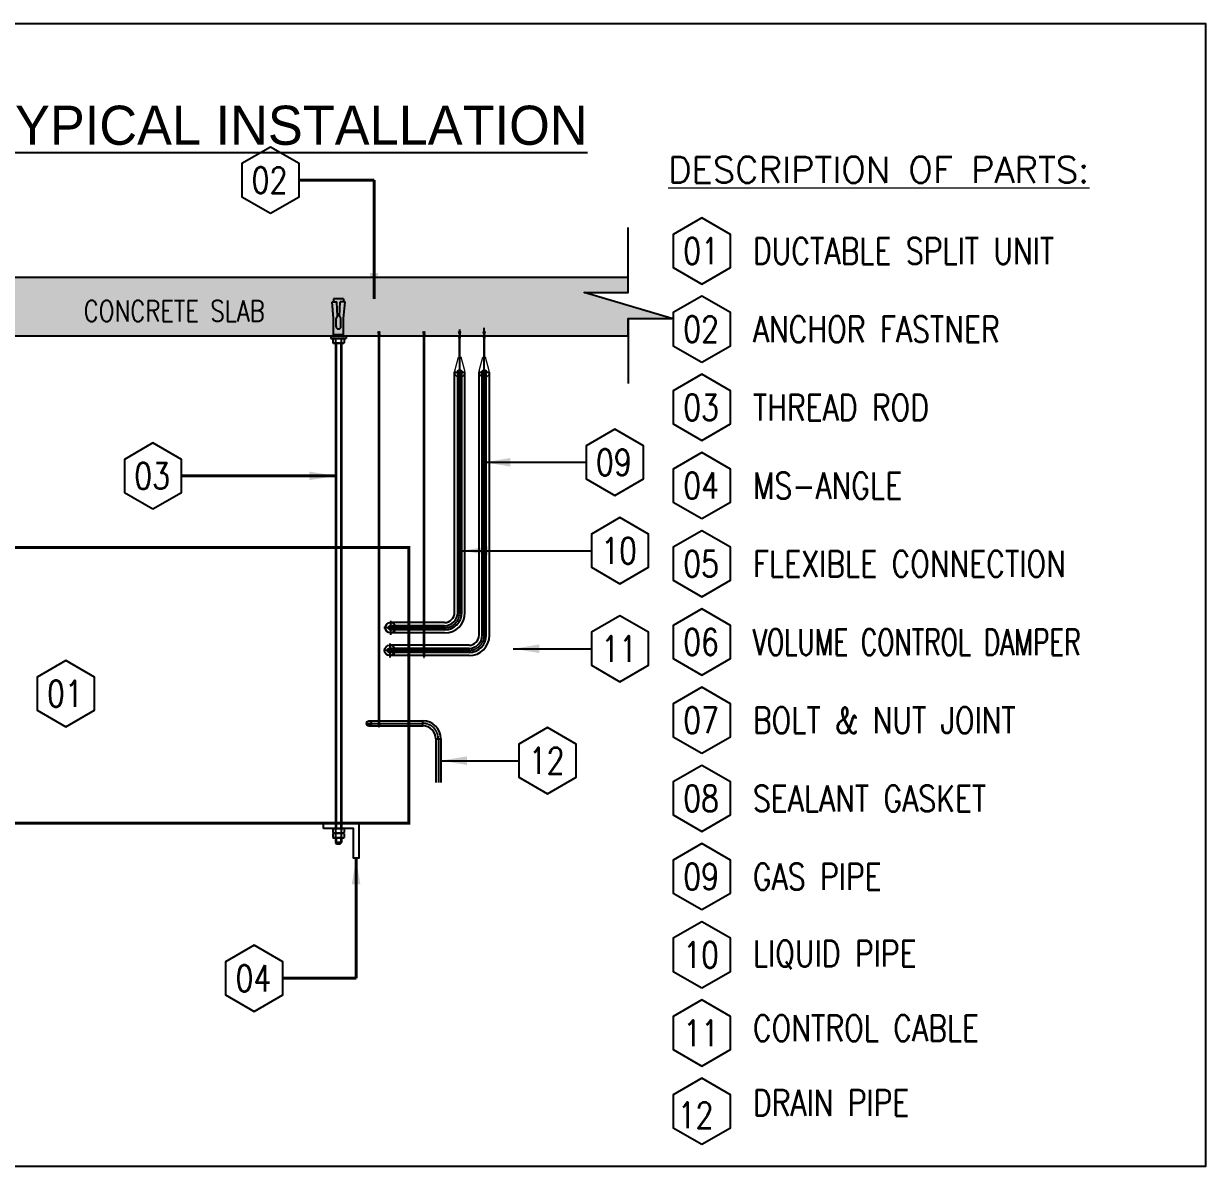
# Model space of a CAD drawing. Header units: millimetres. Extents: x 148480 to 578986, y 39883 to 155062.
# Drawn here: x 574454 to 578986, y 144546 to 148929 of the extents above; entities that cross this region are included whole.
import ezdxf
from ezdxf.enums import TextEntityAlignment as Align

# ---------------------------------------------------------------- set-up
doc = ezdxf.new("R2010")
doc.units = ezdxf.units.MM
doc.linetypes.add('HIDDEN2', pattern=[0.1875, 0.125, -0.0625])
for name, color, linetype in [('Ac-text', 7, 'Continuous'), ('DRAIN', 8, 'Continuous'), ('M-HVAC SCHDULE-2', 9, 'Continuous'), ('M-HVAC- INSUL', 251, 'Continuous'), ('M-HVAC-GAS', 141, 'Continuous'), ('M-HVAC-LIQUID', 220, 'Continuous'), ('REFRIGERANT PIPE', 5, 'Continuous'), ('RO', 1, 'Continuous')]:
    doc.layers.add(name, color=color, linetype=linetype)
for name, color, linetype, lineweight in [('M HVAC TEXT', 7, 'Continuous', 30), ('M-AC-AHU-0001', 30, 'Continuous', 40), ('M-AC-TEXT-2', 7, 'Continuous', 25), ('PIPE SUPPORT', 8, 'Continuous', 5)]:
    doc.layers.add(name, color=color, linetype=linetype, lineweight=lineweight)
doc.styles.add('Roman S', font='romans.shx', dxfattribs={"width": 0.65})
doc.styles.add('ROMAND', font='romand__.ttf')
doc.styles.add('romans', font='stylu.ttf', dxfattribs={"height": 125})
doc.styles.add('ROMANS2', font='simplex.shx', dxfattribs={"width": 0.8})
doc.styles.add('style1', font='tahoma.ttf', dxfattribs={"height": 9})
doc.dimstyles.new('AC-DIM-200', dxfattribs={"dimtxt": 200, "dimasz": 150, "dimexe": 50, "dimexo": 0, "dimgap": 50, "dimtad": 1, "dimdec": 0, "dimdsep": 46, "dimtxsty": 'ROMAND', "dimcen": 2.5, "dimdle": 60, "dimclrd": 7, "dimclre": 7, "dimclrt": 7, "dimadec": 0, "dimazin": 0, "dimtfac": 1, "dimtdec": 0, "dimtix": 1, "dimtmove": 2, "dimatfit": 3, "dimfxl": 1, "dimtolj": 1, "dimtzin": 0, "dimlwd": -1, "dimlwe": -1, "dimarcsym": 0})
doc.dimstyles.new('Dim-1', dxfattribs={"dimtxt": 150, "dimasz": 150, "dimexe": 75, "dimexo": 75, "dimgap": 75, "dimtad": 1, "dimtoh": 1, "dimdec": 0, "dimzin": 0, "dimdsep": 46, "dimtxsty": 'style1', "dimcen": 75, "dimdle": 75, "dimclrd": 7, "dimclre": 7, "dimclrt": 7, "dimadec": 0, "dimazin": 0, "dimtfac": 1, "dimtdec": 0, "dimtix": 1, "dimtmove": 2, "dimatfit": 3, "dimfxl": 1, "dimtolj": 1, "dimtzin": 0, "dimlwd": -1, "dimlwe": -1, "dimarcsym": 0})

msp = doc.modelspace()

# ---------------------------------------------------------------- hatches: boundary and pattern name
at = {"layer": 'REFRIGERANT PIPE'}
h = msp.add_hatch(dxfattribs=at)
h.set_pattern_fill('AR-CONC', color=8, scale=25, style=0)
h.set_pattern_definition([(50, (354636.17, 53582.98), (179.31505, -15.68803), [18.75, -206.25]), (355, (354636.17, 53582.98), (-34.68783, 188.04803), [15, -165]), (100.4514, (354651.11, 53581.67), (144.62735, 172.35989), [15.93505, -175.28553]), (46.1842, (354636.17, 53632.98), (266.81026, -41.37975), [28.125, -309.375]), (96.6356, (354658.4, 53629.53), (233.66568, 243.52947), [23.90257, -262.92825]), (351.1842, (354636.17, 53632.98), (233.6655, 243.52965), [22.5, -247.5]), (21, (354661.17, 53620.48), (149.22676, -100.65472), [18.75, -206.25]), (326, (354661.17, 53620.48), (60.82883, 181.28751), [15, -165]), (71.4514, (354673.6, 53612.1), (210.05566, 80.63262), [15.93505, -175.28553]), (37.5, (354636.17, 53582.98), (3.039964, 83.223463), [0, -163, 0, -167.5, 0, -165.625]), (7.5, (354636.17, 53582.98), (65.767384, 98.602928), [0, -95.5, 0, -159.25, 0, -63.125]), (327.5, (354580.42, 53582.98), (133.455609, -5.638718), [0, -62.5, 0, -195, 0, -258.75]), (317.5, (354555.42, 53582.98), (145.79654, 25.026246), [0, -81.25, 0, -129.5, 0, -183.75])])
h.paths.add_polyline_path([(576603.6, 147897.7), (576772, 147897.7), (576772, 147955.5), (572634.5, 147955.5), (572634.5, 147897.7), (572802.8, 147897.7), (572466.1, 147797.7), (572634.5, 147797.7), (572634.5, 147730.5), (576772, 147730.5), (576772, 147797.7), (576940.3, 147797.7)])

# ---------------------------------------------------------------- linework, layer by layer
at = {"layer": 'Ac-text', "color": 7, "elevation": 0}
for points in [[(575400.1, 148202.2), (575509.9, 148265.5), (575509.9, 148392.3), (575400.1, 148455.7), (575290.3, 148392.3), (575290.3, 148265.5)], [(577055.1, 147930.5), (577164.9, 147993.8), (577164.9, 148120.6), (577055.1, 148184), (576945.3, 148120.6), (576945.3, 147993.8)], [(577055.1, 147630.5), (577164.9, 147693.8), (577164.9, 147820.6), (577055.1, 147884), (576945.3, 147820.6), (576945.3, 147693.8)], [(577055.1, 147330.5), (577164.9, 147393.8), (577164.9, 147520.6), (577055.1, 147584), (576945.3, 147520.6), (576945.3, 147393.8)], [(576720.8, 147119.8), (576830.6, 147183.2), (576830.6, 147309.9), (576720.8, 147373.3), (576611, 147309.9), (576611, 147183.2)], [(574949.8, 147067.6), (575059.6, 147131), (575059.6, 147257.8), (574949.8, 147321.2), (574840.1, 147257.8), (574840.1, 147131)], [(577055.1, 147030.5), (577164.9, 147093.8), (577164.9, 147220.6), (577055.1, 147284), (576945.3, 147220.6), (576945.3, 147093.8)], [(576740.8, 146780.6), (576850.6, 146844), (576850.6, 146970.8), (576740.8, 147034.2), (576631, 146970.8), (576631, 146844)], [(577055.1, 146730.5), (577164.9, 146793.8), (577164.9, 146920.6), (577055.1, 146984), (576945.3, 146920.6), (576945.3, 146793.8)], [(577055.1, 146430.5), (577164.9, 146493.8), (577164.9, 146620.6), (577055.1, 146684), (576945.3, 146620.6), (576945.3, 146493.8)], [(576740.8, 146404.6), (576850.6, 146468), (576850.6, 146594.7), (576740.8, 146658.1), (576631, 146594.7), (576631, 146468)], [(574615.2, 146232.3), (574725, 146295.7), (574725, 146422.5), (574615.2, 146485.9), (574505.5, 146422.5), (574505.5, 146295.7)], [(577055.1, 146130.5), (577164.9, 146193.8), (577164.9, 146320.6), (577055.1, 146384), (576945.3, 146320.6), (576945.3, 146193.8)], [(576463, 145975.2), (576572.8, 146038.6), (576572.8, 146165.4), (576463, 146228.7), (576353.2, 146165.4), (576353.2, 146038.6)], [(577055.1, 145830.5), (577164.9, 145893.8), (577164.9, 146020.6), (577055.1, 146084), (576945.3, 146020.6), (576945.3, 145893.8)], [(577055.1, 145530.5), (577164.9, 145593.8), (577164.9, 145720.6), (577055.1, 145784), (576945.3, 145720.6), (576945.3, 145593.8)], [(577055.1, 145230.5), (577164.9, 145293.8), (577164.9, 145420.6), (577055.1, 145484), (576945.3, 145420.6), (576945.3, 145293.8)], [(575338.1, 145140.4), (575447.9, 145203.8), (575447.9, 145330.6), (575338.1, 145393.9), (575228.4, 145330.6), (575228.4, 145203.8)], [(577055.1, 144930.5), (577164.9, 144993.8), (577164.9, 145120.6), (577055.1, 145184), (576945.3, 145120.6), (576945.3, 144993.8)], [(577055.1, 144630.5), (577164.9, 144693.8), (577164.9, 144820.6), (577055.1, 144884), (576945.3, 144820.6), (576945.3, 144693.8)]]:
    msp.add_lwpolyline(points, close=True, dxfattribs=at)
at = {"layer": 'DRAIN'}
for p, q in [((575778.2, 146254.5, 0), (575984.7, 146254.5, 0)), ((575984.7, 146235.5, 0), (575984.7, 146254.5, 0)), ((575778.2, 146235.5, 0), (575984.7, 146235.5, 0)), ((576034.7, 146185.5, 0), (576034.7, 146018.4, 0)), ((576053.7, 146185.5, 0), (576053.7, 146018.4, 0))]:
    msp.add_line(p, q, dxfattribs=at)
msp.add_circle((575778.2, 146245, 0), 9.5, dxfattribs=at)
for radius in [69, 50]:
    msp.add_arc((575984.7, 146185.5, 0), radius, 0, 90, dxfattribs=at)
at = {"layer": 'M-AC-AHU-0001', "lineweight": -2, "const_width": 11.2, "elevation": 0}
msp.add_lwpolyline([(575931.2, 146920.1), (573971.8, 146920.1), (573971.8, 145862.6), (575931.2, 145862.6)], close=True, dxfattribs=at)
at = {"layer": 'M-AC-AHU-0001', "color": 7, "lineweight": -2, "elevation": 0}
msp.add_lwpolyline([(575603.8, 145842.4), (575603.8, 145862.6), (575738.8, 145862.6), (575738.8, 145727.6), (575718.6, 145727.6), (575718.6, 145842.4), (575603.8, 145842.4)], dxfattribs=at)
at = {"layer": 'M-AC-TEXT-2'}
for p, q in [((576772, 147955.5, 0), (572634.5, 147955.5, 0)), ((576772, 147797.7, 0), (576772, 147548.5, 0)), ((576772, 147730.5, 0), (572634.5, 147730.5, 0))]:
    msp.add_line(p, q, dxfattribs=at)
at = {"layer": 'M-AC-TEXT-2', "elevation": 0}
for points in [[(576772, 147797.7), (576940.3, 147797.7), (576603.6, 147897.7), (576772, 147897.7), (576772, 148147)], [(576772, 147730.5), (576772, 147797.7), (576940.3, 147797.7), (576603.6, 147897.7), (576772, 147897.7), (576772, 147955.5)]]:
    msp.add_lwpolyline(points, dxfattribs=at)
at = {"layer": 'M-HVAC SCHDULE-2'}
msp.add_lwpolyline([(572110.1, 148929.3), (578985.9, 148929.3), (578985.9, 144545.8), (572110.1, 144545.8)], close=True, dxfattribs=at)
at = {"layer": 'M-HVAC- INSUL'}
for p, q in [((576106.4, 146669.8, 0), (576106.4, 147592.5, 0)), ((576146.4, 146669.8, 0), (576146.4, 147592.5, 0)), ((576200.2, 146582.9, 0), (576200.2, 147592.7, 0)), ((576240.2, 146582.9, 0), (576240.2, 147592.7, 0)), ((576068.4, 146631.8, 0), (575860.9, 146631.8, 0)), ((576068.4, 146591.8, 0), (575860.9, 146591.8, 0)), ((576162.2, 146544.9, 0), (575858, 146544.9, 0)), ((576162.2, 146504.9, 0), (575858, 146504.9, 0))]:
    msp.add_line(p, q, dxfattribs=at)
for centre in [(575860.9, 146611.8, 0), (575858, 146524.9, 0)]:
    msp.add_circle(centre, 20, dxfattribs=at)
for centre, radius in [((576068.4, 146669.8, 0), 38), ((576068.4, 146669.8, 0), 78), ((576162.2, 146582.9, 0), 38), ((576162.2, 146582.9, 0), 78)]:
    msp.add_arc(centre, radius, 270, 0, dxfattribs=at)
at = {"layer": 'M-HVAC-GAS', "color": 7, "linetype": 'HIDDEN2', "ltscale": 20}
for p, q in [((576126.4, 146669.8, 0), (576126.4, 147757.3, 0)), ((576220.2, 146582.9, 0), (576220.2, 147762.4, 0)), ((576103.9, 147592.7, 0), (576146.8, 147592.7, 0)), ((576197.7, 147592.7, 0), (576240.6, 147592.7, 0)), ((575860.9, 146638.3, 0), (575860.9, 146585.3, 0)), ((576068.4, 146611.8, 0), (575835.7, 146611.8, 0)), ((576162.2, 146524.9, 0), (575832.9, 146524.9, 0)), ((575858, 146551.3, 0), (575858, 146498.3, 0)), ((575768.7, 146245, 0), (575984.7, 146245, 0)), ((576044.2, 146185.5, 0), (576044.2, 146018.4, 0))]:
    msp.add_line(p, q, dxfattribs=at)
at = {"layer": 'M-HVAC-GAS'}
for p, q in [((576118.4, 146669.8, 0), (576118.4, 147592.7, 0)), ((576134.4, 146669.8, 0), (576134.4, 147592.7, 0)), ((576118.4, 146669.8, 0), (576134.4, 146669.8, 0)), ((576068.4, 146619.8, 0), (575860.9, 146619.8, 0)), ((576068.4, 146603.8, 0), (576068.4, 146619.8, 0)), ((576068.4, 146603.8, 0), (575860.9, 146603.8, 0))]:
    msp.add_line(p, q, dxfattribs=at)
for centre in [(576126.4, 147592.7, 0), (575860.9, 146611.8, 0)]:
    msp.add_circle(centre, 8, dxfattribs=at)
for radius in [50, 66]:
    msp.add_arc((576068.4, 146669.8, 0), radius, 270, 0, dxfattribs=at)
at = {"layer": 'M-HVAC-GAS', "color": 7, "linetype": 'HIDDEN2', "ltscale": 20}
for centre, radius, start, end in [((576068.4, 146669.8, 0), 58, 270, 0), ((576162.2, 146582.9, 0), 58, 270, 0), ((575984.7, 146185.5, 0), 59.5, 0, 90)]:
    msp.add_arc(centre, radius, start, end, dxfattribs=at)
at = {"layer": 'M-HVAC-LIQUID'}
for p, q in [((576212.2, 146582.9, 0), (576212.2, 147592.7, 0)), ((576228.2, 146582.9, 0), (576228.2, 147592.7, 0)), ((576212.2, 146582.9, 0), (576228.2, 146582.9, 0)), ((576162.2, 146532.9, 0), (575858, 146532.9, 0)), ((576162.2, 146516.8, 0), (576162.2, 146532.9, 0)), ((576162.2, 146516.9, 0), (575858, 146516.9, 0))]:
    msp.add_line(p, q, dxfattribs=at)
for centre in [(576220.2, 147592.7, 0), (575858, 146524.9, 0)]:
    msp.add_circle(centre, 8, dxfattribs=at)
for radius in [50, 66]:
    msp.add_arc((576162.2, 146582.9, 0), radius, 270, 0, dxfattribs=at)
at = {"layer": 'PIPE SUPPORT'}
for p, q in [((575816.1, 147746.9, 0), (575816.1, 147747.5, 0)), ((575816.1, 147747.5, 0), (575818.1, 147747.5, 0)), ((575818.1, 147746.9, 0), (575818.1, 147747.5, 0)), ((575988.6, 147746.9, 0), (575988.6, 147747.5, 0)), ((575988.6, 147747.5, 0), (575990.6, 147747.5, 0)), ((575990.6, 147746.9, 0), (575990.6, 147747.5, 0)), ((576125.4, 147746.9, 0), (576125.4, 147747.5, 0)), ((576127.4, 147747.5, 0), (576125.4, 147747.5, 0)), ((576127.4, 147746.9, 0), (576127.4, 147747.5, 0)), ((576219.2, 147746.9, 0), (576219.2, 147747.5, 0)), ((576221.2, 147747.5, 0), (576219.2, 147747.5, 0)), ((576221.2, 147746.9, 0), (576221.2, 147747.5, 0)), ((575814.6, 147739.2, 0), (575812.7, 147746.9, 0)), ((575812.7, 147746.9, 0), (575821.4, 147746.9, 0)), ((575814.6, 147730.5, 0), (575814.6, 147739.2, 0)), ((575819.6, 147730.5, 0), (575814.6, 147730.5, 0)), ((575815.2, 146239.6, 0), (575815.2, 147730.5, 0)), ((575815.6, 147730.5, 0), (575815.6, 146235.3, 0)), ((575815.6, 147725.5, 0), (575815.6, 147730.5, 0)), ((575816.1, 147737.2, 0), (575816.1, 147741.2, 0)), ((575816.5, 147741.7, 0), (575816.5, 147746.9, 0)), ((575817.5, 147741.8, 0), (575817.5, 147746.9, 0)), ((575818.1, 147737.1, 0), (575818.1, 147741.3, 0)), ((575818.6, 147730.5, 0), (575818.6, 146235.3, 0)), ((575818.6, 147725.5, 0), (575818.6, 147730.5, 0)), ((575818.9, 146239.6, 0), (575818.9, 147730.5, 0)), ((575819.6, 147739.2, 0), (575821.4, 147746.9, 0)), ((575819.6, 147739.2, 0), (575819.6, 147730.5, 0)), ((575987.1, 147739.2, 0), (575985.3, 147746.9, 0)), ((575985.3, 147746.9, 0), (575994, 147746.9, 0)), ((575987.1, 147730.5, 0), (575987.1, 147739.2, 0)), ((575992.1, 147730.5, 0), (575987.1, 147730.5, 0)), ((575987.8, 146504.9, 0), (575987.8, 147730.5, 0)), ((575988.1, 147725.5, 0), (575988.1, 147730.5, 0)), ((575988.1, 147730.5, 0), (575988.1, 146500.5, 0)), ((575988.6, 147737.2, 0), (575988.6, 147741.2, 0)), ((575989.1, 147741.7, 0), (575989.1, 147746.9, 0)), ((575990.1, 147741.8, 0), (575990.1, 147746.9, 0)), ((575990.6, 147737.1, 0), (575990.6, 147741.3, 0)), ((575991.1, 147725.5, 0), (575991.1, 147730.5, 0)), ((575991.2, 147730.5, 0), (575991.2, 146500.5, 0)), ((575991.4, 146504.9, 0), (575991.4, 147730.5, 0)), ((575992.1, 147739.2, 0), (575994, 147746.9, 0)), ((575992.1, 147739.2, 0), (575992.1, 147730.5, 0)), ((576130.8, 147746.9, 0), (576122.1, 147746.9, 0)), ((576123.9, 147739.2, 0), (576122.1, 147746.9, 0)), ((576123.4, 147724.9, 0), (576129.4, 147724.9, 0)), ((576123.4, 147722.5, 0), (576123.4, 147724.9, 0)), ((576129.4, 147722.5, 0), (576123.4, 147722.5, 0)), ((576123.9, 147739.2, 0), (576123.9, 147730.5, 0)), ((576123.9, 147730.5, 0), (576128.9, 147730.5, 0)), ((576124.9, 147726.6, 0), (576124.6, 147726.3, 0)), ((576124.6, 147649.8, 0), (576124.6, 147726.3, 0)), ((576124.6, 147726.3, 0), (576124.6, 147724.9, 0)), ((576124.9, 147649.8, 0), (576124.9, 147726.6, 0)), ((576124.9, 147726.6, 0), (576124.9, 147724.9, 0)), ((576127.9, 147726.6, 0), (576124.9, 147726.6, 0)), ((576125.4, 147737.1, 0), (576125.4, 147741.3, 0)), ((576126, 147741.8, 0), (576126, 147746.9, 0)), ((576127, 147741.7, 0), (576127, 147746.9, 0)), ((576127.4, 147737.2, 0), (576127.4, 147741.2, 0)), ((576127.9, 147649.8, 0), (576127.9, 147726.6, 0)), ((576127.9, 147726.6, 0), (576127.9, 147724.9, 0)), ((576127.9, 147726.6, 0), (576128.2, 147726.3, 0)), ((576128.2, 147649.8, 0), (576128.2, 147726.3, 0)), ((576128.2, 147726.3, 0), (576128.2, 147724.9, 0)), ((576128.9, 147739.2, 0), (576130.8, 147746.9, 0)), ((576128.9, 147730.5, 0), (576128.9, 147739.2, 0)), ((576129.4, 147722.5, 0), (576129.4, 147724.9, 0)), ((576224.6, 147746.9, 0), (576215.9, 147746.9, 0)), ((576217.7, 147739.2, 0), (576215.9, 147746.9, 0)), ((576217.2, 147724.9, 0), (576223.2, 147724.9, 0)), ((576217.2, 147722.5, 0), (576217.2, 147724.9, 0)), ((576223.2, 147722.5, 0), (576217.2, 147722.5, 0)), ((576217.7, 147739.2, 0), (576217.7, 147730.5, 0)), ((576217.7, 147730.5, 0), (576222.7, 147730.5, 0)), ((576218.7, 147726.6, 0), (576218.4, 147726.3, 0)), ((576218.4, 147649.8, 0), (576218.4, 147726.3, 0)), ((576218.4, 147726.3, 0), (576218.4, 147724.9, 0)), ((576218.7, 147649.8, 0), (576218.7, 147726.6, 0)), ((576218.7, 147726.6, 0), (576218.7, 147724.9, 0)), ((576221.7, 147726.6, 0), (576218.7, 147726.6, 0)), ((576219.2, 147737.1, 0), (576219.2, 147741.3, 0)), ((576219.8, 147741.8, 0), (576219.8, 147746.9, 0)), ((576220.8, 147741.7, 0), (576220.8, 147746.9, 0)), ((576221.2, 147737.2, 0), (576221.2, 147741.2, 0)), ((576221.7, 147649.8, 0), (576221.7, 147726.6, 0)), ((576221.7, 147726.6, 0), (576221.7, 147724.9, 0)), ((576221.7, 147726.6, 0), (576222, 147726.3, 0)), ((576222, 147649.8, 0), (576222, 147726.3, 0)), ((576222, 147726.3, 0), (576222, 147724.9, 0)), ((576222.7, 147739.2, 0), (576224.6, 147746.9, 0)), ((576222.7, 147730.5, 0), (576222.7, 147739.2, 0)), ((576223.2, 147722.5, 0), (576223.2, 147724.9, 0)), ((576107.1, 147597.9, 0), (576121.3, 147649.8, 0)), ((576121.3, 147649.8, 0), (576131.4, 147649.8, 0)), ((576123.4, 147649.8, 0), (576123.4, 147647.4, 0)), ((576129.4, 147649.8, 0), (576123.4, 147649.8, 0)), ((576123.4, 147647.4, 0), (576129.4, 147647.4, 0)), ((576124.6, 147645.9, 0), (576124.6, 147647.4, 0)), ((576124.9, 147645.7, 0), (576124.6, 147645.9, 0)), ((576124.9, 147645.7, 0), (576124.9, 147647.4, 0)), ((576127.9, 147645.7, 0), (576124.9, 147645.7, 0)), ((576127.9, 147645.7, 0), (576127.9, 147647.4, 0)), ((576127.9, 147645.7, 0), (576128.2, 147645.9, 0)), ((576128.2, 147645.9, 0), (576128.2, 147647.4, 0)), ((576129.4, 147649.8, 0), (576129.4, 147647.4, 0)), ((576145.7, 147597.9, 0), (576131.4, 147649.8, 0)), ((576200.9, 147597.9, 0), (576215.1, 147649.8, 0)), ((576215.1, 147649.8, 0), (576225.2, 147649.8, 0)), ((576217.2, 147649.8, 0), (576217.2, 147647.4, 0)), ((576223.2, 147649.8, 0), (576217.2, 147649.8, 0)), ((576217.2, 147647.4, 0), (576223.2, 147647.4, 0)), ((576218.4, 147645.9, 0), (576218.4, 147647.4, 0)), ((576218.7, 147645.7, 0), (576218.4, 147645.9, 0)), ((576218.7, 147645.7, 0), (576218.7, 147647.4, 0)), ((576221.7, 147645.7, 0), (576218.7, 147645.7, 0)), ((576221.7, 147645.7, 0), (576221.7, 147647.4, 0)), ((576221.7, 147645.7, 0), (576222, 147645.9, 0)), ((576222, 147645.9, 0), (576222, 147647.4, 0)), ((576223.2, 147649.8, 0), (576223.2, 147647.4, 0)), ((576239.5, 147597.9, 0), (576225.2, 147649.8, 0)), ((575986.6, 146504.9, 0), (575986.6, 146502.4, 0)), ((575986.6, 146504.9, 0), (575992.6, 146504.9, 0)), ((575992.6, 146502.4, 0), (575986.6, 146502.4, 0)), ((575987.8, 146501, 0), (575987.8, 146502.4, 0)), ((575988.1, 146500.8, 0), (575987.8, 146501, 0)), ((575988.1, 146500.8, 0), (575988.1, 146502.4, 0)), ((575988.1, 146500.8, 0), (575991.1, 146500.8, 0)), ((575991.2, 146500.5, 0), (575988.1, 146500.5, 0)), ((575989.6, 146502.4, 0), (575989.6, 146500.8, 0)), ((575991.1, 146500.8, 0), (575991.1, 146502.4, 0)), ((575991.1, 146500.8, 0), (575991.4, 146501, 0)), ((575991.4, 146501, 0), (575991.4, 146502.4, 0)), ((575992.6, 146504.9, 0), (575992.6, 146502.4, 0)), ((575814.1, 146239.6, 0), (575814.1, 146237.2, 0)), ((575814.1, 146239.6, 0), (575820.1, 146239.6, 0)), ((575820.1, 146237.2, 0), (575814.1, 146237.2, 0)), ((575815.2, 146235.8, 0), (575815.2, 146237.2, 0)), ((575815.6, 146235.5, 0), (575815.2, 146235.8, 0)), ((575815.6, 146235.5, 0), (575815.6, 146237.2, 0)), ((575815.6, 146235.5, 0), (575818.6, 146235.5, 0)), ((575818.6, 146235.3, 0), (575815.6, 146235.3, 0)), ((575817.1, 146237.2, 0), (575817.1, 146235.5, 0)), ((575818.6, 146235.5, 0), (575818.6, 146237.2, 0)), ((575818.6, 146235.5, 0), (575818.9, 146235.8, 0)), ((575818.9, 146235.8, 0), (575818.9, 146237.2, 0)), ((575820.1, 146239.6, 0), (575820.1, 146237.2, 0))]:
    msp.add_line(p, q, dxfattribs=at)
at = {"layer": 'PIPE SUPPORT', "color": 7, "linetype": 'HIDDEN2', "ltscale": 20}
for p, q in [((575817.1, 146229.5, 0), (575817.1, 147749.6, 0)), ((575989.6, 146494.7, 0), (575989.6, 147749.6, 0))]:
    msp.add_line(p, q, dxfattribs=at)
at = {"layer": 'PIPE SUPPORT'}
for centre, radius, start, end in [((575817.1, 147740.8, 0), 1.1, 27.7771, 158.1706), ((575817.1, 147737.6, 0), 1.1, 201.8294, 332.2229), ((575989.6, 147740.8, 0), 1.1, 27.7771, 158.1706), ((575989.6, 147737.6, 0), 1.1, 201.8294, 332.2229), ((576126.4, 147723.4, 0), 3.51, 64.6851, 115.3149), ((576126.4, 147740.8, 0), 1.1, 21.8294, 152.2229), ((576126.4, 147737.6, 0), 1.1, 207.7771, 338.1706), ((576220.2, 147723.4, 0), 3.51, 64.6851, 115.3149), ((576220.2, 147740.8, 0), 1.1, 21.8294, 152.2229), ((576220.2, 147737.6, 0), 1.1, 207.7771, 338.1706), ((576126.4, 147648.9, 0), 3.51, 244.6851, 295.3149), ((576220.2, 147648.9, 0), 3.51, 244.6851, 295.3149), ((576126.4, 147592.7, 0), 20, 164.9357, 15.0643), ((576220.2, 147592.7, 0), 20, 164.9357, 15.0643), ((575989.6, 146503.9, 0), 3.51, 244.6851, 295.3149), ((575817.1, 146238.7, 0), 3.51, 244.6851, 295.3149)]:
    msp.add_arc(centre, radius, start, end, dxfattribs=at)
at = {"layer": 'REFRIGERANT PIPE'}
msp.add_line((576034.7, 146185.5, 0), (576053.7, 146185.5, 0), dxfattribs=at)
at = {"layer": 'RO'}
for p, q in [((575642.7, 147798.1, 0), (575636.5, 147861.6, 0)), ((575636.5, 147861.6, 0), (575655.3, 147861.6, 0)), ((575642.7, 147873.2, 0), (575642.7, 147861.6, 0)), ((575680.2, 147873.2, 0), (575642.7, 147873.2, 0)), ((575657.3, 147806.2, 0), (575655.3, 147861.6, 0)), ((575665.6, 147806.2, 0), (575667.5, 147861.6, 0)), ((575686.4, 147861.6, 0), (575667.5, 147861.6, 0)), ((575680.2, 147873.2, 0), (575680.2, 147861.6, 0)), ((575680.2, 147798.1, 0), (575686.4, 147861.6, 0)), ((575642.7, 147735.2, 0), (575642.7, 147800.6, 0)), ((575652, 147766.1, 0), (575652, 147798.3, 0)), ((575670.8, 147767, 0), (575670.8, 147798.3, 0)), ((575680.2, 147735.2, 0), (575680.2, 147798.1, 0)), ((575631.4, 147730.5, 0), (575691.3, 147730.5, 0)), ((575631.4, 147730.5, 0), (575631.4, 147721.1, 0)), ((575631.4, 147721.1, 0), (575691.3, 147721.1, 0)), ((575639.5, 147719.2, 0), (575639.5, 147704.9, 0)), ((575680.2, 147735.2, 0), (575642.7, 147735.2, 0)), ((575645, 147721.1, 0), (575677.4, 147721.1, 0)), ((575677.4, 147703.1, 0), (575645, 147703.1, 0)), ((575650, 147703.1, 0), (575650, 145842.4, 0)), ((575650.4, 147719.2, 0), (575650.4, 147704.9, 0)), ((575652.4, 147703.1, 0), (575652.4, 145842.4, 0)), ((575670, 147703.1, 0), (575670, 145842.4, 0)), ((575672, 147719.2, 0), (575672, 147704.9, 0)), ((575672.5, 147703.1, 0), (575672.5, 145842.4, 0)), ((575682.9, 147719.2, 0), (575682.9, 147704.9, 0)), ((575691.3, 147730.5, 0), (575691.3, 147721.1, 0)), ((575639.5, 145840.5, 0), (575639.5, 145826.2, 0)), ((575639.5, 145821.8, 0), (575639.5, 145807.6, 0)), ((575645, 145842.4, 0), (575677.4, 145842.4, 0)), ((575677.4, 145824.4, 0), (575645, 145824.4, 0)), ((575645, 145823.7, 0), (575677.4, 145823.7, 0)), ((575677.4, 145805.7, 0), (575645, 145805.7, 0)), ((575650, 145805.7, 0), (575650, 145787.6, 0)), ((575650.4, 145840.5, 0), (575650.4, 145826.2, 0)), ((575650.4, 145821.8, 0), (575650.4, 145807.6, 0)), ((575652.4, 145805.7, 0), (575652.4, 145785.2, 0)), ((575670, 145805.7, 0), (575670, 145785.2, 0)), ((575672, 145840.5, 0), (575672, 145826.2, 0)), ((575672, 145821.8, 0), (575672, 145807.6, 0)), ((575672.5, 145805.7, 0), (575672.5, 145787.6, 0)), ((575672.5, 145787.6, 0), (575672.5, 145805.7, 0)), ((575682.9, 145840.5, 0), (575682.9, 145826.2, 0)), ((575682.9, 145821.8, 0), (575682.9, 145807.6, 0)), ((575672.5, 145787.6, 0), (575650, 145787.6, 0)), ((575650, 145787.6, 0), (575654.2, 145783.3, 0)), ((575654.2, 145783.3, 0), (575668.2, 145783.3, 0)), ((575668.2, 145783.3, 0), (575672.5, 145787.6, 0))]:
    msp.add_line(p, q, dxfattribs=at)
for centre, radius, start, end in [((575661.4, 147797.8, 0), 9.39, 116.1, 183.1523), ((575661.4, 147797.8, 0), 9.39, 356.8449, 63.8847), ((575661.4, 147767.6, 0), 9.39, 183.1582, 356.8463), ((575645, 147712.3, 0), 8.82, 52.1217, 127.8783), ((575645, 147711.9, 0), 8.82, 232.1217, 307.8783), ((575661.2, 147688.6, 0), 32.5, 70.5293, 109.4707), ((575661.2, 147735.6, 0), 32.5, 250.5293, 289.4707), ((575677.4, 147712.3, 0), 8.82, 52.1217, 127.8783), ((575677.4, 147711.9, 0), 8.82, 232.1217, 307.8783), ((575645, 145833.6, 0), 8.82, 52.1217, 127.8783), ((575645, 145833.2, 0), 8.82, 232.1217, 307.8783), ((575645, 145814.9, 0), 8.82, 52.1217, 127.8783), ((575645, 145814.5, 0), 8.82, 232.1217, 307.8783), ((575661.2, 145809.9, 0), 32.5, 70.5293, 109.4707), ((575661.2, 145856.9, 0), 32.5, 250.5293, 289.4707), ((575661.2, 145791.2, 0), 32.5, 70.5293, 109.4707), ((575661.2, 145838.2, 0), 32.5, 250.5293, 289.4707), ((575677.4, 145833.6, 0), 8.82, 52.1217, 127.8783), ((575677.4, 145833.2, 0), 8.82, 232.1217, 307.8783), ((575677.4, 145814.9, 0), 8.82, 52.1217, 127.8783), ((575677.4, 145814.5, 0), 8.82, 232.1217, 307.8783)]:
    msp.add_arc(centre, radius, start, end, dxfattribs=at)

# ---------------------------------------------------------------- texts
at = {"layer": 'Ac-text', "color": 7, "style": 'Roman S'}
for s, width, p in [('02', 0.8, (575328.2, 148278.9, 0)), ('01', 0.8, (576983.2, 148007.2, 0)), ('DUCTABLE SPLIT UNIT', 0.8, (577250.5, 148007, 0)), ('02', 0.8, (576983.2, 147707.2, 0)), ('ANCHOR FASTNER', 0.8, (577250.5, 147707, 0)), ('03', 0.8, (576983.2, 147407.2, 0)), ('THREAD ROD', 0.8, (577250.5, 147407, 0)), ('09', 0.8, (576648.8, 147196.5, 0)), ('03', 0.8, (574877.9, 147144.4, 0)), ('04', 0.8, (576983.2, 147107.2, 0)), ('MS-ANGLE', 0.8, (577250.5, 147107, 0)), ('10', 0.8, (576668.8, 146857.4, 0)), ('05', 0.8, (576983.2, 146807.2, 0)), ('FLEXIBLE CONNECTION', 0.8, (577250.5, 146807, 0)), ('11', 0.8, (576668.8, 146481.3, 0)), ('06', 0.8, (576983.2, 146507.2, 0)), ('VOLUME CONTROL DAMPER', 0.7, (577250.5, 146507, 0)), ('01', 0.8, (574543.3, 146309.1, 0)), ('07', 0.8, (576983.2, 146207.2, 0)), ('BOLT & NUT JOINT', 0.8, (577250.5, 146207, 0)), ('12', 0.8, (576391, 146052, 0)), ('08', 0.8, (576983.2, 145907.2, 0)), ('SEALANT GASKET ', 0.8, (577250.5, 145907, 0)), ('09', 0.8, (576983.2, 145607.2, 0)), ('GAS PIPE', 0.8, (577250.5, 145607, 0)), ('10', 0.8, (576983.2, 145307.2, 0)), ('LIQUID PIPE', 0.8, (577250.5, 145312.1, 0)), ('04', 0.8, (575266.2, 145217.2, 0)), ('CONTROL CABLE', 0.8, (577250.5, 145026, 0)), ('11', 0.8, (576983.2, 145007.2, 0)), ('DRAIN PIPE', 0.8, (577250.5, 144740, 0)), ('12', 0.8, (576962.1, 144692.1, 0))]:
    msp.add_text(s, height=100, dxfattribs=dict(at, width=width)).set_placement(p)
at = {"layer": 'Ac-text', "color": 1, "insert": (572648.7, 148614.5), "char_height": 150, "width": 4581.194, "attachment_point": 1, "style": 'romans'}
msp.add_mtext('{\\LDUCTABLE UNIT TYPICAL INSTALLATION DETAILS}', dxfattribs=at)
at = {"layer": 'M HVAC TEXT', "color": 1, "lineweight": 0, "style": 'Roman S'}
msp.add_text('%%UDESCRIPTION OF PARTS:', height=100, dxfattribs=at).set_placement((576925.2, 148318.9, 0))
at = {"layer": 'M-AC-TEXT-2', "style": 'ROMANS2', "width": 0.8}
msp.add_text('CONCRETE SLAB', height=80, dxfattribs=at).set_placement((575031.2, 147826.7, 0), align=Align.MIDDLE)

# ---------------------------------------------------------------- leaders
at = {"layer": 'M-AC-AHU-0001', "lineweight": -2}
for points in [[(575797.5, 147873.2, 0), (575797.5, 148328.9, 0), (575509.9, 148328.9, 0)], [(575650, 147194.4, 0), (575059.6, 147194.4, 0)], [(575728.7, 145727.6, 0), (575728.7, 145267.2, 0), (575450.8, 145267.2, 0)]]:
    msp.add_leader(points, dimstyle='AC-DIM-200', override={"dimasz": 100, "dimgap": 40, "dimtad": 0, "dimfxl": 300, "dimfxlon": 1}, dxfattribs=at)
at = {"layer": 'REFRIGERANT PIPE'}
for points in [[(576220.2, 147246.5, 0), (576536.6, 147246.5, 0), (576611, 147246.5, 0)], [(576134.4, 146907.4, 0), (576556.6, 146907.4, 0), (576631, 146907.4, 0)], [(576331.5, 146531.3, 0), (576556.6, 146531.3, 0), (576631, 146531.3, 0)], [(576053.7, 146102, 0), (576278.8, 146102, 0), (576353.2, 146102, 0)]]:
    msp.add_leader(points, dimstyle='Dim-1', override={"dimasz": 100, "dimgap": 50, "dimtad": 0, "dimfxl": 100, "dimfxlon": 1}, dxfattribs=at)

doc.saveas('drawing.dxf')
